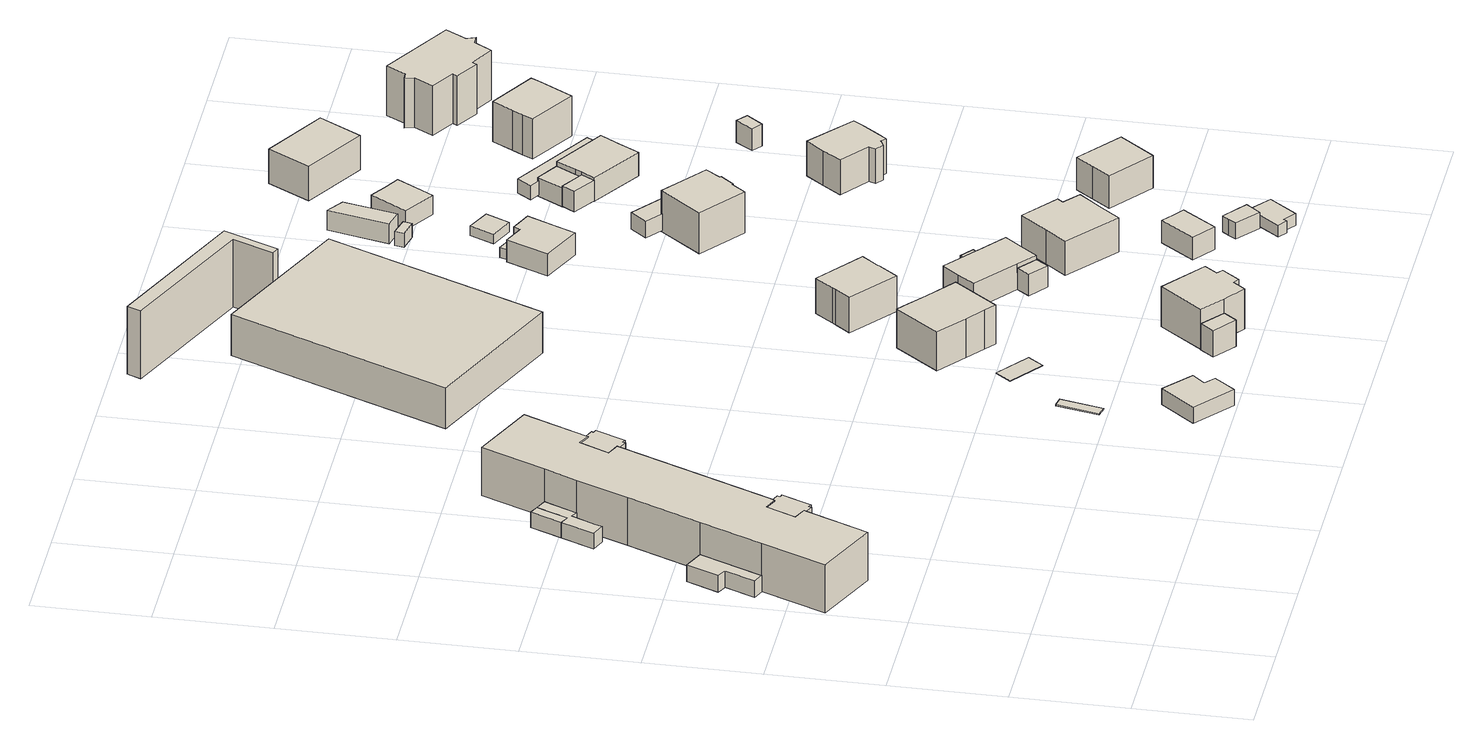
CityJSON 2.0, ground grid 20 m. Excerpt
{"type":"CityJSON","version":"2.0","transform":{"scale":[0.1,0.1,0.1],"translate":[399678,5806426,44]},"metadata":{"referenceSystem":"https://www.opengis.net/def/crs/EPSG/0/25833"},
"CityObjects":{
"building1":{"type":"Building","attributes":{"Gemeindeschluessel":"11000009","BezugspunktDach":"2200","function":"51009_1610","measuredHeight":8.65,"storeysAboveGround":0},"address":[{"country":"Germany","locality":"Berlin"}],"geometry":[{"type":"Solid","lod":"1","boundaries":[[[[0,1,2,3,4,5,6,7,8,9,10,11]],[[12,13,14,15,16,17,18,19,20,21,22,23]],[[12,23,11,10]],[[13,12,10,9]],[[14,13,9,8]],[[15,14,8,7]],[[16,15,7,6]],[[17,16,6,5]],[[18,17,5,4]],[[19,18,4,3]],[[20,19,3,2]],[[21,20,2,1]],[[22,21,1,0]],[[23,22,0,11]]]]}]},
"building2":{"type":"Building","attributes":{"Gemeindeschluessel":"11000009","function":"31001_3065"},"address":[{"country":"Germany","locality":"Berlin","thoroughfareNumber":"19, 21","thoroughfareName":"Uranusstraße"}],"children":["building2-1","building2-2","building2-3"]},
"building2-1":{"type":"BuildingPart","attributes":{"BezugspunktDach":"2200","measuredHeight":8.95,"storeysAboveGround":3},"parents":["building2"],"geometry":[{"type":"MultiSurface","lod":"1","boundaries":[[[24,25,26,27,28,29,30,31,32,33,34,35,36,37,38,39,40,41,42,43,44]],[[45,46,47,48,49,50,51,52,53,54,55,56,57,58,59,60,61,62,63,64,65]],[[45,65,44,43]],[[66,67,68,45,43,42]],[[47,46,42,41]],[[48,47,41,40]],[[69,70,48,49,48,40,39]],[[50,49,39,38]],[[51,50,38,37]],[[52,51,37,36]],[[53,52,36,35]],[[54,53,35,34]],[[55,54,34,33]],[[56,55,33,32]],[[57,56,32,31]],[[58,57,31,30]],[[59,58,30,29]],[[60,59,29,28]],[[61,60,28,27]],[[62,61,27,26]],[[63,62,26,25]],[[64,63,25,24]],[[65,64,24,44]],[[46,45,68,67,66]],[[49,48,70,69]]]}]},
"building2-2":{"type":"BuildingPart","attributes":{"BezugspunktDach":"2200","measuredHeight":2.9,"storeysAboveGround":3},"parents":["building2"],"geometry":[{"type":"Solid","lod":"1","boundaries":[[[[71,72,73,70,69,74,75,76,77]],[[78,79,80,49,48,81,82,83,84]],[[78,84,77,76]],[[79,78,76,75]],[[80,79,75,74]],[[49,80,74,69]],[[81,48,70,73]],[[82,81,73,72]],[[83,82,72,71]],[[84,83,71,77]],[[49,69,70,48]]]]}]},
"building2-3":{"type":"BuildingPart","attributes":{"BezugspunktDach":"2200","measuredHeight":3.02,"storeysAboveGround":3},"parents":["building2"],"geometry":[{"type":"MultiSurface","lod":"1","boundaries":[[[68,67,85,86,87,88]],[[89,90,91,92,93,94]],[[89,94,88,87]],[[90,89,87,86]],[[91,90,86,85]],[[92,91,85,67]],[[93,92,95,46,45]],[[94,93,68,88]],[[45,46,95,67,68]]]}]},
"building3":{"type":"Building","attributes":{"Gemeindeschluessel":"11000009","BezugspunktDach":"2200","function":"51009_1610","measuredHeight":2.9,"storeysAboveGround":0},"address":[{"country":"Germany","locality":"Berlin"}],"geometry":[{"type":"Solid","lod":"1","boundaries":[[[[75,74,96,76]],[[97,80,79,78]],[[97,78,76,96]],[[80,97,96,74]],[[79,80,74,75]],[[78,79,75,76]]]]}]},
"building4":{"type":"Building","attributes":{"Gemeindeschluessel":"11000009","BezugspunktDach":"2200","function":"51009_1610","measuredHeight":8.73,"storeysAboveGround":0},"address":[{"country":"Germany","locality":"Berlin"}],"geometry":[{"type":"Solid","lod":"1","boundaries":[[[[98,99,100,101,102,103,104,105,106,107,108,109]],[[110,111,112,113,114,115,116,117,118,119,120,121]],[[110,121,109,108]],[[111,110,108,107]],[[112,111,107,106]],[[113,112,106,105]],[[114,113,105,104]],[[115,114,104,103]],[[116,115,103,102]],[[117,116,102,101]],[[118,117,101,100]],[[119,118,100,99]],[[120,119,99,98]],[[121,120,98,109]]]]}]},
"building5":{"type":"Building","attributes":{"Gemeindeschluessel":"11000009","BezugspunktDach":"2200","function":"31001_2000","measuredHeight":3,"storeysAboveGround":1},"address":[{"country":"Germany","locality":"Berlin","thoroughfareNumber":"4 (1)","thoroughfareName":"Froschsteg"}],"geometry":[{"type":"Solid","lod":"1","boundaries":[[[[122,123,124,125,126,127]],[[128,129,130,131,132,133]],[[128,133,127,126]],[[129,128,126,125]],[[130,129,125,124]],[[131,130,124,123]],[[132,131,123,122]],[[133,132,122,127]]]]}]},
"building6":{"type":"Building","attributes":{"Gemeindeschluessel":"11000009","BezugspunktDach":"2200","function":"31001_2000","measuredHeight":0.146,"storeysAboveGround":1},"address":[{"country":"Germany","locality":"Berlin","thoroughfareNumber":"2A (2)","thoroughfareName":"Froschsteg"}],"geometry":[{"type":"Solid","lod":"1","boundaries":[[[[134,135,136,137]],[[138,139,140,141]],[[138,141,137,136]],[[139,138,136,135]],[[140,139,135,134]],[[141,140,134,137]]]]}]},
"building7":{"type":"Building","attributes":{"Gemeindeschluessel":"11000009","BezugspunktDach":"2200","function":"31001_1010","measuredHeight":0.13,"storeysAboveGround":1},"address":[{"country":"Germany","locality":"Berlin","thoroughfareNumber":"2A (1)","thoroughfareName":"Froschsteg"}],"geometry":[{"type":"Solid","lod":"1","boundaries":[[[[142,143,144,145]],[[146,147,148,149]],[[146,149,145,144]],[[147,146,144,143]],[[148,147,143,142]],[[149,148,142,145]]]]}]},
"building8":{"type":"Building","attributes":{"Gemeindeschluessel":"11000009","BezugspunktDach":"2200","function":"31001_1010","measuredHeight":8.33,"storeysAboveGround":1},"address":[{"country":"Germany","locality":"Berlin","thoroughfareNumber":"2A","thoroughfareName":"Froschsteg"}],"geometry":[{"type":"Solid","lod":"1","boundaries":[[[[150,151,152,153,154,155,156,157]],[[158,159,160,161,162,163,164,165]],[[158,165,157,156]],[[159,158,156,155]],[[160,159,155,154]],[[161,160,154,153]],[[162,161,153,152]],[[163,162,152,151]],[[164,163,151,150]],[[165,164,150,157]]]]}]},
"building9":{"type":"Building","attributes":{"Gemeindeschluessel":"11000009","function":"31001_1010"},"address":[{"country":"Germany","locality":"Berlin","thoroughfareNumber":"6A","thoroughfareName":"Froschsteg"}],"children":["building9-1","building9-2"]},
"building9-1":{"type":"BuildingPart","attributes":{"BezugspunktDach":"2200","measuredHeight":8.47,"storeysAboveGround":2},"parents":["building9"],"geometry":[{"type":"MultiSurface","lod":"1","boundaries":[[[166,167,168,169,170,171,172,173,174]],[[175,176,177,178,179,180,181,182,183]],[[175,183,174,173]],[[176,175,173,172]],[[177,176,172,171]],[[178,177,171,170]],[[179,178,170,169]],[[180,179,169,168]],[[181,180,168,167]],[[182,181,167,166]],[[184,185,186,166,174]],[[183,182,186,185,184]]]}]},
"building9-2":{"type":"BuildingPart","attributes":{"BezugspunktDach":"2200","measuredHeight":5.97,"storeysAboveGround":2},"parents":["building9"],"geometry":[{"type":"MultiSurface","lod":"1","boundaries":[[[187,185,184,188]],[[189,190,191,192]],[[189,192,188,184]],[[190,189,184,183,182]],[[191,190,185,187]],[[192,191,187,188]],[[182,183,184,185]]]}]},
"building10":{"type":"Building","attributes":{"Gemeindeschluessel":"11000009","BezugspunktDach":"2200","function":"31001_3021","measuredHeight":7.68,"storeysAboveGround":2},"address":[{"country":"Germany","locality":"Berlin","thoroughfareNumber":"17 (1)","thoroughfareName":"Uranusstraße"}],"geometry":[{"type":"Solid","lod":"1","boundaries":[[[[193,194,195,196]],[[197,198,199,200]],[[197,200,196,195]],[[198,197,195,194]],[[199,198,194,193]],[[200,199,193,196]]]]}]},
"building11":{"type":"Building","attributes":{"Gemeindeschluessel":"11000009","BezugspunktDach":"2200","function":"31001_1010","measuredHeight":7.87,"storeysAboveGround":1},"address":[{"country":"Germany","locality":"Berlin","thoroughfareNumber":"2","thoroughfareName":"Froschsteg"}],"geometry":[{"type":"Solid","lod":"1","boundaries":[[[[201,202,203,204,205,206,207,208]],[[209,210,211,212,213,214,215,216]],[[209,216,208,207]],[[210,209,207,206]],[[211,210,206,205]],[[212,211,205,204]],[[213,212,204,203]],[[214,213,203,202]],[[215,214,202,201]],[[216,215,201,208]]]]}]},
"building12":{"type":"Building","attributes":{"Gemeindeschluessel":"11000009","BezugspunktDach":"2200","function":"51009_1610","measuredHeight":12.64,"storeysAboveGround":0},"address":[{"country":"Germany","locality":"Berlin"}],"geometry":[{"type":"Solid","lod":"1","boundaries":[[[[217,218,219,220,221,222]],[[223,224,225,226,227,228]],[[223,228,222,221]],[[224,223,221,220]],[[225,224,220,219]],[[226,225,219,218]],[[227,226,218,217]],[[228,227,217,222]]]]}]},
"building13":{"type":"Building","attributes":{"Gemeindeschluessel":"11000009","function":"31001_1010"},"address":[{"country":"Germany","locality":"Berlin","thoroughfareNumber":"4","thoroughfareName":"Froschsteg"}],"children":["building13-1","building13-2"]},
"building13-1":{"type":"BuildingPart","attributes":{"BezugspunktDach":"2200","measuredHeight":5.52,"storeysAboveGround":1},"parents":["building13"],"geometry":[{"type":"MultiSurface","lod":"1","boundaries":[[[229,230,231,232,233,234,235,236,237]],[[238,239,240,241,242,243,244,245,246]],[[238,246,237,236]],[[239,238,236,235]],[[240,239,235,234]],[[241,240,234,233]],[[242,241,233,232]],[[243,242,232,231]],[[244,243,231,230]],[[247,248,249,244,230,229]],[[246,245,229,237]],[[245,244,249,248,247]]]}]},
"building13-2":{"type":"BuildingPart","attributes":{"BezugspunktDach":"2200","measuredHeight":3.94,"storeysAboveGround":1},"parents":["building13"],"geometry":[{"type":"Solid","lod":"1","boundaries":[[[[250,249,248,251]],[[245,244,252,253]],[[245,253,251,248]],[[252,244,249,250]],[[253,252,250,251]],[[245,248,249,244]]]]}]},
"building14":{"type":"Building","attributes":{"Gemeindeschluessel":"11000009","BezugspunktDach":"2200","function":"51009_1610","measuredHeight":3.48,"storeysAboveGround":0},"address":[{"country":"Germany","locality":"Berlin"}],"geometry":[{"type":"Solid","lod":"1","boundaries":[[[[254,255,256,257]],[[258,259,260,261]],[[258,261,257,256]],[[259,258,256,255]],[[260,259,255,254]],[[261,260,254,257]]]]}]},
"building15":{"type":"Building","attributes":{"Gemeindeschluessel":"11000009","BezugspunktDach":"2200","function":"31001_1010","measuredHeight":4.74,"storeysAboveGround":1},"address":[{"country":"Germany","locality":"Berlin","thoroughfareNumber":"8 (1)","thoroughfareName":"Froschsteg"}],"geometry":[{"type":"Solid","lod":"1","boundaries":[[[[262,263,264,265,266]],[[267,268,269,270,271]],[[267,271,266,265]],[[268,267,265,264]],[[269,268,264,263]],[[270,269,263,262]],[[271,270,262,266]]]]}]},
"building16":{"type":"Building","attributes":{"Gemeindeschluessel":"11000009","BezugspunktDach":"2200","function":"31001_1010","measuredHeight":8.96,"storeysAboveGround":1},"address":[{"country":"Germany","locality":"Berlin","thoroughfareNumber":"6","thoroughfareName":"Froschsteg"}],"geometry":[{"type":"Solid","lod":"1","boundaries":[[[[272,273,274,275,276,277,278,279]],[[280,281,282,283,284,285,286,287]],[[280,287,279,278]],[[281,280,278,277]],[[282,281,277,276]],[[283,282,276,275]],[[284,283,275,274]],[[285,284,274,273]],[[286,285,273,272]],[[287,286,272,279]]]]}]},
"building17":{"type":"Building","attributes":{"Gemeindeschluessel":"11000009","BezugspunktDach":"2200","function":"31001_2000","measuredHeight":3.37,"storeysAboveGround":1},"address":[{"country":"Germany","locality":"Berlin","thoroughfareNumber":"8 (2)","thoroughfareName":"Froschsteg"}],"geometry":[{"type":"Solid","lod":"1","boundaries":[[[[288,289,290,291,292]],[[293,294,295,296,297]],[[293,297,292,291]],[[294,293,291,290]],[[295,294,290,289]],[[296,295,289,288]],[[297,296,288,292]]]]}]},
"building18":{"type":"Building","attributes":{"Gemeindeschluessel":"11000009","BezugspunktDach":"2200","function":"31001_1010","measuredHeight":2.22,"storeysAboveGround":1},"address":[{"country":"Germany","locality":"Berlin","thoroughfareNumber":"10 (1)","thoroughfareName":"Froschsteg"}],"geometry":[{"type":"Solid","lod":"1","boundaries":[[[[298,299,300,301,302,303]],[[304,305,306,307,308,309]],[[304,309,303,302]],[[305,304,302,301]],[[306,305,301,300]],[[307,306,300,299]],[[308,307,299,298]],[[309,308,298,303]]]]}]},
"building19":{"type":"Building","attributes":{"Gemeindeschluessel":"11000009","BezugspunktDach":"2200","function":"31001_1010","measuredHeight":5.03,"storeysAboveGround":1},"address":[{"country":"Germany","locality":"Berlin","thoroughfareNumber":"1","thoroughfareName":"Froschsteg"}],"geometry":[{"type":"Solid","lod":"1","boundaries":[[[[310,311,312,313,314,315,316]],[[317,318,319,320,321,322,323]],[[317,323,316,315]],[[318,317,315,314]],[[319,318,314,313]],[[320,319,313,312]],[[321,320,312,311]],[[322,321,311,310]],[[323,322,310,316]]]]}]},
"building20":{"type":"Building","attributes":{"Gemeindeschluessel":"11000009","BezugspunktDach":"2200","function":"51009_1610","measuredHeight":1.84,"storeysAboveGround":0},"address":[{"country":"Germany","locality":"Berlin"}],"geometry":[{"type":"Solid","lod":"1","boundaries":[[[[324,325,326,327]],[[328,329,330,331]],[[328,331,327,326]],[[329,328,326,325]],[[330,329,325,324]],[[331,330,324,327]]]]}]},
"building21":{"type":"Building","attributes":{"Gemeindeschluessel":"11000009","BezugspunktDach":"2200","function":"31001_2000","measuredHeight":2.55,"storeysAboveGround":1},"address":[{"country":"Germany","locality":"Berlin","thoroughfareNumber":"12 (2)","thoroughfareName":"Otterstraße"}],"geometry":[{"type":"Solid","lod":"1","boundaries":[[[[332,333,334,335]],[[336,337,338,339]],[[336,339,335,334]],[[337,336,334,333]],[[338,337,333,332]],[[339,338,332,335]]]]}]},
"building22":{"type":"Building","attributes":{"Gemeindeschluessel":"11000009","BezugspunktDach":"2200","function":"31001_1010","measuredHeight":8.82,"storeysAboveGround":2},"address":[{"country":"Germany","locality":"Berlin","thoroughfareNumber":"16","thoroughfareName":"Otterstraße"}],"geometry":[{"type":"Solid","lod":"1","boundaries":[[[[340,341,342,343,344,345,346,347,348,349]],[[350,351,352,353,354,355,356,357,358,359]],[[350,359,349,348]],[[351,350,348,347]],[[352,351,347,346]],[[353,352,346,345]],[[354,353,345,344]],[[355,354,344,343]],[[356,355,343,342]],[[357,356,342,341]],[[358,357,341,340]],[[359,358,340,349]]]]}]},
"building23":{"type":"Building","attributes":{"Gemeindeschluessel":"11000009","BezugspunktDach":"2200","function":"31001_2000","measuredHeight":1.84,"storeysAboveGround":1},"address":[{"country":"Germany","locality":"Berlin","thoroughfareNumber":"1 (1)","thoroughfareName":"Froschsteg"}],"geometry":[{"type":"Solid","lod":"1","boundaries":[[[[360,361,362,363]],[[364,365,366,367]],[[364,367,363,362]],[[365,364,362,361]],[[366,365,361,360]],[[367,366,360,363]]]]}]},
"building24":{"type":"Building","attributes":{"Gemeindeschluessel":"11000009","BezugspunktDach":"2200","function":"31001_2463","measuredHeight":3.1,"storeysAboveGround":1},"address":[{"country":"Germany","locality":"Berlin","thoroughfareNumber":"16 (1)","thoroughfareName":"Otterstraße"}],"geometry":[{"type":"Solid","lod":"1","boundaries":[[[[368,369,370,371,372,373]],[[374,375,376,377,378,379]],[[374,379,373,372]],[[375,374,372,371]],[[376,375,371,370]],[[377,376,370,369]],[[378,377,369,368]],[[379,378,368,373]]]]}]},
"building25":{"type":"Building","attributes":{"Gemeindeschluessel":"11000009","BezugspunktDach":"2200","function":"31001_2000","measuredHeight":3.64,"storeysAboveGround":1},"address":[{"country":"Germany","locality":"Berlin","thoroughfareNumber":"12 (1)","thoroughfareName":"Otterstraße"}],"geometry":[{"type":"Solid","lod":"1","boundaries":[[[[380,381,382,383]],[[384,385,386,387]],[[384,387,383,382]],[[385,384,382,381]],[[386,385,381,380]],[[387,386,380,383]]]]}]},
"building26":{"type":"Building","attributes":{"Gemeindeschluessel":"11000009","BezugspunktDach":"2200","function":"31001_1010","measuredHeight":7.78,"storeysAboveGround":1},"address":[{"country":"Germany","locality":"Berlin","thoroughfareNumber":"8","thoroughfareName":"Froschsteg"}],"geometry":[{"type":"Solid","lod":"1","boundaries":[[[[388,389,390,391,392]],[[393,394,395,396,397]],[[393,397,392,391]],[[394,393,391,390]],[[395,394,390,389]],[[396,395,389,388]],[[397,396,388,392]]]]}]},
"building27":{"type":"Building","attributes":{"Gemeindeschluessel":"11000009","BezugspunktDach":"2200","function":"31001_1010","measuredHeight":4,"storeysAboveGround":1},"address":[{"country":"Germany","locality":"Berlin","thoroughfareNumber":"12","thoroughfareName":"Otterstraße"}],"geometry":[{"type":"Solid","lod":"1","boundaries":[[[[398,399,400,401,402]],[[403,404,405,406,407]],[[403,407,402,401]],[[404,403,401,400]],[[405,404,400,399]],[[406,405,399,398]],[[407,406,398,402]]]]}]},
"building28":{"type":"Building","attributes":{"Gemeindeschluessel":"11000009","BezugspunktDach":"2200","function":"51009_1610","measuredHeight":4.44,"storeysAboveGround":0},"address":[{"country":"Germany","locality":"Berlin"}],"geometry":[{"type":"Solid","lod":"1","boundaries":[[[[408,409,410,411]],[[412,413,414,415]],[[412,415,411,410]],[[413,412,410,409]],[[414,413,409,408]],[[415,414,408,411]]]]}]},
"building29":{"type":"Building","attributes":{"Gemeindeschluessel":"11000009","BezugspunktDach":"2200","function":"31001_1010","measuredHeight":9.12,"storeysAboveGround":1},"address":[{"country":"Germany","locality":"Berlin","thoroughfareNumber":"17","thoroughfareName":"Otterstraße"}],"geometry":[{"type":"Solid","lod":"1","boundaries":[[[[416,417,418,419,420,421,422,423,424,425,426]],[[427,428,429,430,431,432,433,434,435,436,437]],[[427,437,426,425]],[[428,427,425,424]],[[429,428,424,423]],[[430,429,423,422]],[[431,430,422,421]],[[432,431,421,420]],[[433,432,420,419]],[[434,433,419,418]],[[435,434,418,417]],[[436,435,417,416]],[[437,436,416,426]]]]}]},
"building30":{"type":"Building","attributes":{"Gemeindeschluessel":"11000009","function":"31001_1010"},"address":[{"country":"Germany","locality":"Berlin","thoroughfareNumber":"14","thoroughfareName":"Otterstraße"}],"children":["building30-1","building30-2"]},
"building30-1":{"type":"BuildingPart","attributes":{"BezugspunktDach":"2200","measuredHeight":5.33,"storeysAboveGround":1},"parents":["building30"],"geometry":[{"type":"MultiSurface","lod":"1","boundaries":[[[438,439,440,441,442,443,444]],[[445,446,447,448,449,450,451]],[[445,451,444,443]],[[452,453,445,443,442]],[[447,454,452,446,442,441]],[[448,447,441,440]],[[449,448,440,439]],[[450,449,439,438]],[[451,450,438,444]],[[446,445,453,452]],[[446,452,454,447,455]]]}]},
"building30-2":{"type":"BuildingPart","attributes":{"BezugspunktDach":"2200","measuredHeight":3.48,"storeysAboveGround":1},"parents":["building30"],"geometry":[{"type":"MultiSurface","lod":"1","boundaries":[[[453,454,456,457,458]],[[459,460,447,445,461]],[[459,461,458,457]],[[460,459,457,456]],[[447,460,456,454]],[[461,445,453,458]],[[445,446,452,453]],[[447,454,452,446]]]}]},
"building31":{"type":"Building","attributes":{"Gemeindeschluessel":"11000009","BezugspunktDach":"2200","function":"31001_2000","measuredHeight":2.65,"storeysAboveGround":1},"address":[{"country":"Germany","locality":"Berlin","thoroughfareNumber":"14 (1)","thoroughfareName":"Otterstraße"}],"geometry":[{"type":"Solid","lod":"1","boundaries":[[[[462,463,464,465,466,467]],[[468,469,470,471,472,473]],[[468,473,467,466]],[[469,468,466,465]],[[470,469,465,464]],[[471,470,464,463]],[[472,471,463,462]],[[473,472,462,467]]]]}]},
"building32":{"type":"Building","attributes":{"Gemeindeschluessel":"11000009","BezugspunktDach":"2200","function":"31001_1010","measuredHeight":8.77,"storeysAboveGround":1},"address":[{"country":"Germany","locality":"Berlin","thoroughfareNumber":"10A","thoroughfareName":"Otterstraße"}],"geometry":[{"type":"Solid","lod":"1","boundaries":[[[[474,475,476,477]],[[478,479,480,481]],[[478,481,477,476]],[[479,478,476,475]],[[480,479,475,474]],[[481,480,474,477]]]]}]},
"building33":{"type":"Building","attributes":{"Gemeindeschluessel":"11000009","BezugspunktDach":"2200","function":"51009_1610","measuredHeight":4.07,"storeysAboveGround":0},"address":[{"country":"Germany","locality":"Berlin"}],"geometry":[{"type":"Solid","lod":"1","boundaries":[[[[482,483,484,485]],[[486,487,488,489]],[[486,489,485,484]],[[487,486,484,483]],[[488,487,483,482]],[[489,488,482,485]]]]}]},
"building34":{"type":"Building","attributes":{"Gemeindeschluessel":"11000009","BezugspunktDach":"2200","function":"31001_1010","measuredHeight":8.88,"storeysAboveGround":1},"address":[{"country":"Germany","locality":"Berlin","thoroughfareNumber":"12A","thoroughfareName":"Otterstraße"}],"geometry":[{"type":"Solid","lod":"1","boundaries":[[[[490,491,492,493,494,495,496,497]],[[498,499,500,501,502,503,504,505]],[[498,505,497,496]],[[499,498,496,495]],[[500,499,495,494]],[[501,500,494,493]],[[502,501,493,492]],[[503,502,492,491]],[[504,503,491,490]],[[505,504,490,497]]]]}]},
"building35":{"type":"Building","attributes":{"Gemeindeschluessel":"11000009","BezugspunktDach":"2200","function":"31001_1010","measuredHeight":10.04,"storeysAboveGround":2},"address":[{"country":"Germany","locality":"Berlin","thoroughfareNumber":"10","thoroughfareName":"Otterstraße"}],"geometry":[{"type":"Solid","lod":"1","boundaries":[[[[506,507,508,509,510,511,512,513,514,515,516,517,518,519]],[[520,521,522,523,524,525,526,527,528,529,530,531,532,533]],[[520,533,519,518]],[[521,520,518,517]],[[522,521,517,516]],[[523,522,516,515]],[[524,523,515,514]],[[525,524,514,513]],[[526,525,513,512]],[[527,526,512,511]],[[528,527,511,510]],[[529,528,510,509]],[[530,529,509,508]],[[531,530,508,507]],[[532,531,507,506]],[[533,532,506,519]]]]}]}
},
"vertices":[
[167,601,98],[165,598,98],[181,591,98],[183,596,98],[189,593,98],[211,645,98],[205,647,98],[207,652,98],[192,658,98],[189,653,98],[167,663,98],[144,611,98],[167,663,12],[189,653,12],[192,658,12],[207,652,12],[205,647,12],[211,645,12],[189,593,12],[183,596,12],[181,591,12],[165,598,12],[167,601,12],[144,611,12],
[118,488,100],[165,598,100],[167,601,100],[144,611,100],[167,663,100],[189,653,100],[192,658,100],[308,928,100],[310,932,100],[287,942,100],[310,993,100],[331,983,100],[333,988,100],[380,1097,100],[267,1146,100],[219,1034,100],[194,977,100],[156,887,100],[100,758,100],[53,649,100],[5,537,100],[53,649,10],[100,758,10],[156,887,10],[194,977,10],[219,1034,10],[267,1146,10],[380,1097,10],[333,988,10],[331,983,10],[310,993,10],[287,942,10],[310,932,10],[308,928,10],[192,658,10],[189,653,10],[167,663,10],[144,611,10],[167,601,10],[165,598,10],[118,488,10],[5,537,10],[100,758,13],[100,758,40],[53,649,40],[219,1034,39],[194,977,39],
[159,929,39],[164,942,39],[182,983,39],[199,1043,39],[176,989,39],[160,996,39],[135,939,39],[160,996,10],[176,989,10],[199,1043,10],[182,983,10],[164,942,10],[159,929,10],[135,939,10],
[64,774,40],[40,718,40],[57,710,40],[34,657,40],[57,710,9],[40,718,9],[64,774,9],[100,758,9],[53,649,9],[34,657,9],[100,758,27],
[183,1050,39],[183,1050,10],
[310,932,99],[308,928,99],[324,921,99],[326,926,99],[332,923,99],[354,975,99],[347,978,99],[349,981,99],[333,988,99],[331,983,99],[310,993,99],[287,942,99],[310,993,11],[331,983,11],[333,988,11],[349,981,11],[347,978,11],[354,975,11],[332,923,11],[326,926,11],[324,921,11],[308,928,11],[310,932,11],[287,942,11],
[743,3,50],[772,39,50],[755,54,50],[774,76,50],[725,118,50],[676,58,50],[725,118,20],[774,76,20],[755,54,20],[772,39,20],[743,3,20],[676,58,20],
[688,206,25],[704,281,25],[686,284,25],[670,210,25],[686,284,23],[704,281,23],[688,206,23],[670,210,23],
[806,327,23],[826,354,23],[770,397,23],[749,370,23],[770,397,22],[826,354,22],[806,327,22],[749,370,22],
[811,453,94],[843,429,94],[861,414,94],[920,490,94],[870,529,94],[839,554,94],[821,568,94],[762,492,94],[821,568,21],[839,554,21],[870,529,21],[920,490,21],[861,414,21],[843,429,21],[811,453,21],[762,492,21],
[943,56,96],[979,29,96],[996,50,96],[1006,43,96],[1030,74,96],[1020,82,96],[1037,104,96],[962,162,96],[904,87,96],[962,162,21],[1037,104,21],[1020,82,21],[1030,74,21],[1006,43,21],[996,50,21],[979,29,21],[943,56,21],[904,87,21],[904,87,69],[943,56,69],[943,56,30],
[925,33,69],[885,63,69],[904,87,20],[943,56,20],[925,33,20],[885,63,20],
[700,1125,100],[863,1504,100],[603,1616,100],[440,1236,100],[603,1616,23],[863,1504,23],[700,1125,23],[440,1236,23],
[935,589,86],[960,621,86],[964,627,86],[985,654,86],[905,716,86],[880,684,86],[876,678,86],[855,652,86],[876,678,20],[880,684,20],[905,716,20],[985,654,20],[964,627,20],[960,621,20],[935,589,20],[855,652,20],
[747,1639,153],[717,1568,153],[731,1563,153],[771,1658,153],[511,1769,153],[501,1745,153],[511,1769,26],[771,1658,26],[731,1563,26],[717,1568,26],[747,1639,26],[501,1745,26],
[1033,410,70],[1065,385,70],[1088,414,70],[1111,443,70],[1070,475,70],[1054,488,70],[1006,526,70],[983,497,70],[960,468,70],[983,497,22],[1006,526,22],[1054,488,22],[1070,475,22],[1111,443,22],[1088,414,22],[1065,385,22],[1033,410,22],[960,468,22],[1033,410,54],[1033,410,62],[1065,385,62],
[1049,363,62],[1017,388,62],[1049,363,22],[1017,388,22],
[1070,475,59],[1082,491,59],[1060,508,59],[1048,493,59],[1060,508,24],[1082,491,24],[1070,475,24],[1048,493,24],
[1208,119,67],[1251,178,67],[1232,192,67],[1213,207,67],[1169,148,67],[1213,207,25],[1232,192,25],[1251,178,25],[1208,119,25],[1169,148,25],
[1179,271,85],[1209,308,85],[1239,345,85],[1211,368,85],[1219,378,85],[1159,426,85],[1121,379,85],[1091,342,85],[1121,379,21],[1159,426,21],[1219,378,21],[1211,368,21],[1239,345,21],[1209,308,21],[1179,271,21],[1091,342,21],
[1287,60,54],[1307,85,54],[1266,117,54],[1256,105,54],[1247,92,54],[1256,105,24],[1266,117,24],[1307,85,24],[1287,60,24],[1247,92,24],
[1283,15,45],[1287,21,45],[1308,5,45],[1345,53,45],[1309,81,45],[1267,26,45],[1309,81,23],[1345,53,23],[1308,5,23],[1287,21,23],[1283,15,23],[1267,26,23],
[996,1125,73],[1012,1161,73],[1034,1210,73],[996,1226,73],[991,1214,73],[955,1230,73],[923,1157,73],[955,1230,32],[991,1214,32],[996,1226,32],[1034,1210,32],[1012,1161,32],[996,1125,32],[923,1157,32],
[991,1214,55],[996,1226,55],[960,1242,55],[955,1230,55],[960,1242,36],[996,1226,36],[991,1214,36],[955,1230,36],
[985,1390,69],[988,1405,69],[955,1413,69],[952,1397,69],[955,1413,43],[988,1405,43],[985,1390,43],[952,1397,43],
[1120,871,104],[1139,895,104],[1141,894,104],[1160,917,104],[1158,919,104],[1177,944,104],[1136,976,104],[1100,1004,104],[1099,1002,104],[1043,931,104],[1099,1002,27],[1100,1004,27],[1136,976,27],[1177,944,27],[1158,919,27],[1160,917,27],[1141,894,27],[1139,895,27],[1120,871,27],[1043,931,27],
[1039,1241,55],[1058,1282,55],[1017,1301,55],[998,1259,55],[1017,1301,37],[1058,1282,37],[1039,1241,37],[998,1259,37],
[1099,1002,61],[1100,1004,61],[1136,976,61],[1157,1003,61],[1094,1052,61],[1071,1024,61],[1094,1052,30],[1157,1003,30],[1136,976,30],[1100,1004,30],[1099,1002,30],[1071,1024,30],
[991,1414,81],[1011,1508,81],[981,1528,81],[957,1422,81],[981,1528,44],[1011,1508,44],[991,1414,44],[957,1422,44],
[1373,250,89],[1421,311,89],[1346,370,89],[1322,339,89],[1298,308,89],[1322,339,28],[1346,370,28],[1421,311,28],[1373,250,28],[1298,308,28],
[1061,1370,79],[1099,1434,79],[1071,1450,79],[1044,1467,79],[1005,1404,79],[1044,1467,43],[1071,1450,43],[1099,1434,43],[1061,1370,43],[1005,1404,43],
[1164,1125,72],[1178,1148,72],[1138,1172,72],[1124,1150,72],[1138,1172,34],[1178,1148,34],[1164,1125,34],[1124,1150,34],
[1310,703,94],[1306,691,94],[1319,681,94],[1331,687,94],[1340,680,94],[1353,697,94],[1373,723,94],[1386,741,94],[1310,804,94],[1285,773,94],[1261,741,94],[1285,773,29],[1310,804,29],[1386,741,29],[1373,723,29],[1353,697,29],[1340,680,29],[1331,687,29],[1319,681,29],[1306,691,29],[1310,703,29],[1261,741,29],
[1255,1069,77],[1275,1104,77],[1296,1138,77],[1204,1193,77],[1184,1159,77],[1178,1148,77],[1164,1125,77],[1178,1148,33],[1184,1159,33],[1204,1193,33],[1296,1138,33],[1275,1104,33],[1255,1069,33],[1164,1125,33],[1184,1159,68],[1178,1148,68],[1204,1193,68],[1204,1192,33],
[1164,1217,68],[1163,1215,68],[1138,1172,68],[1163,1215,33],[1164,1217,33],[1138,1172,33],
[1163,1215,62],[1164,1217,62],[1296,1138,62],[1310,1163,62],[1163,1250,62],[1145,1225,62],[1163,1250,36],[1310,1163,36],[1296,1138,36],[1164,1217,36],[1163,1215,36],[1145,1225,36],
[1174,1509,109],[1217,1582,109],[1106,1646,109],[1064,1573,109],[1106,1646,45],[1217,1582,45],[1174,1509,45],[1064,1573,45],
[1380,890,75],[1402,918,75],[1384,933,75],[1363,903,75],[1384,933,34],[1402,918,34],[1380,890,34],[1363,903,34],
[1348,1195,114],[1370,1232,114],[1381,1250,114],[1391,1269,114],[1308,1317,114],[1287,1280,114],[1276,1262,114],[1266,1244,114],[1276,1262,39],[1287,1280,39],[1308,1317,39],[1391,1269,39],[1381,1250,39],[1370,1232,39],[1348,1195,39],[1266,1244,39],
[1346,1389,136],[1341,1381,136],[1382,1356,136],[1387,1365,136],[1429,1341,136],[1448,1372,136],[1464,1372,136],[1458,1388,136],[1479,1424,136],[1351,1498,136],[1332,1464,136],[1318,1463,136],[1322,1447,136],[1303,1414,136],[1322,1447,43],[1318,1463,43],[1332,1464,43],[1351,1498,43],[1479,1424,43],[1458,1388,43],[1464,1372,43],[1448,1372,43],[1429,1341,43],[1387,1365,43],[1382,1356,43],[1341,1381,43],[1346,1389,43],[1303,1414,43]
]}
